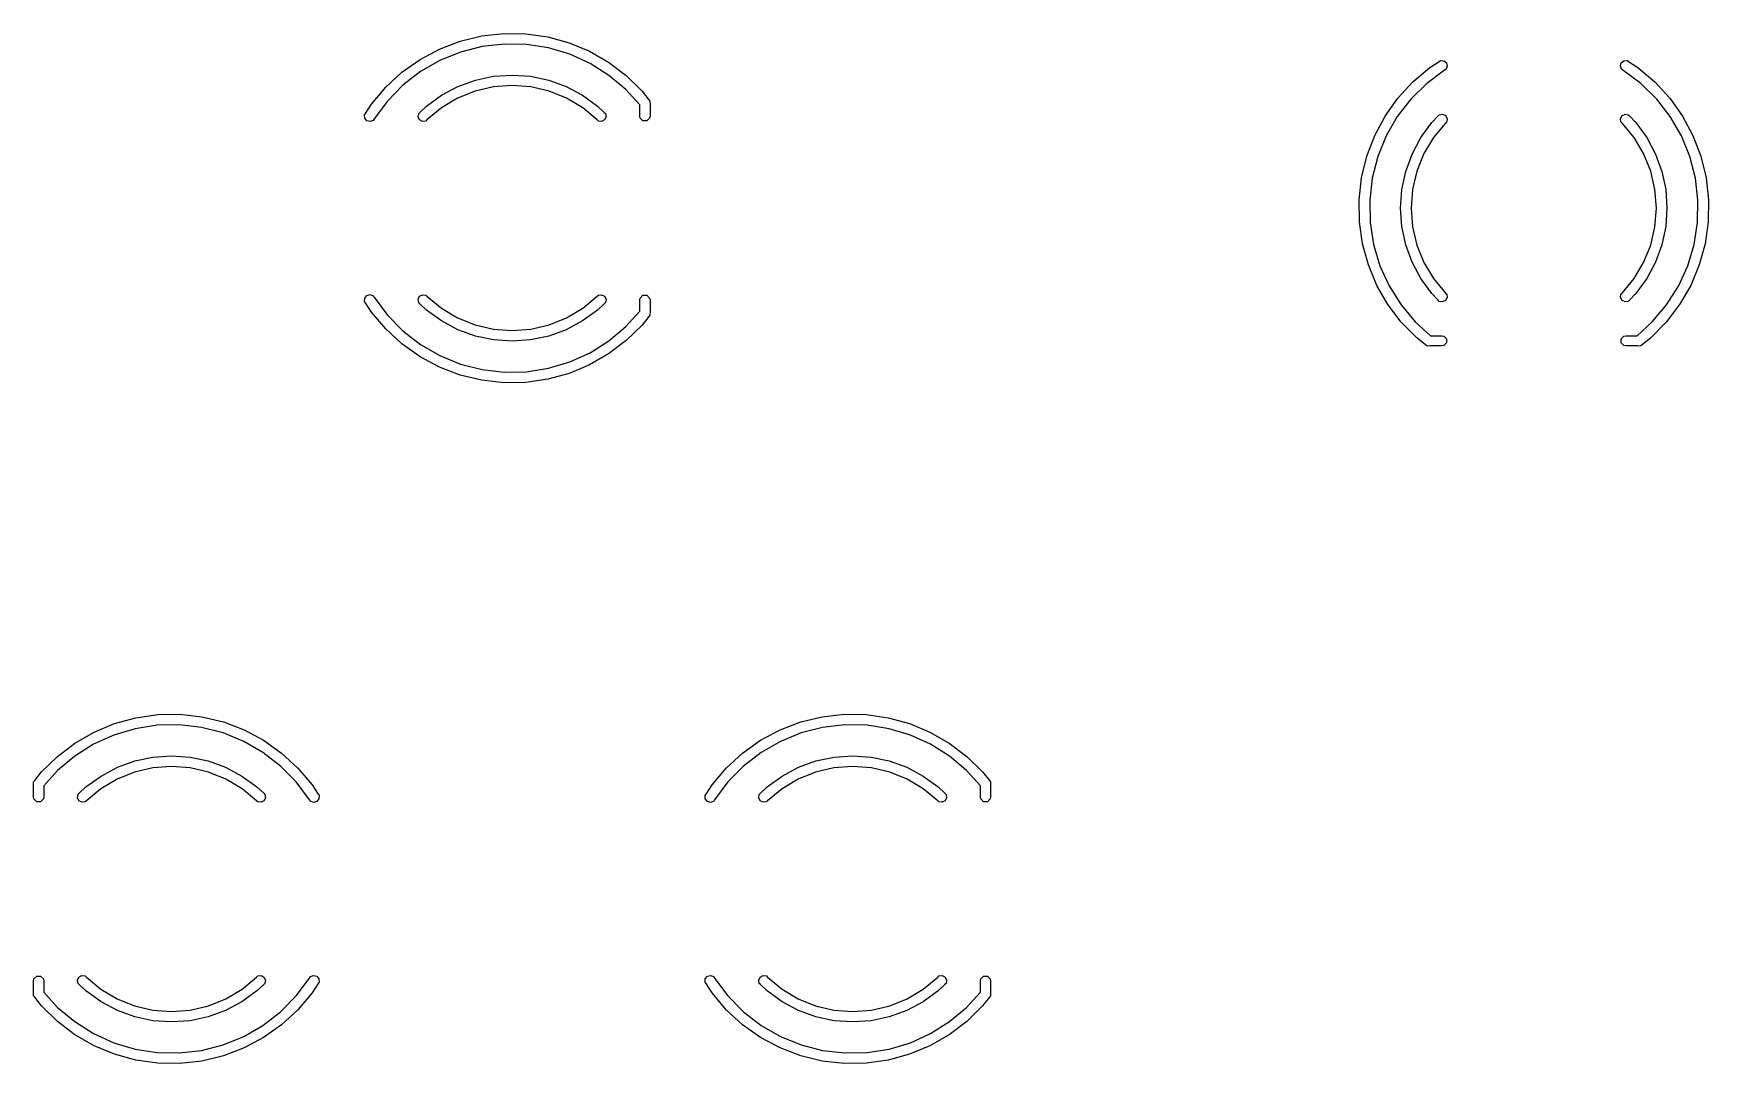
# Model space of a CAD drawing. Extents: x 49 to 204, y -101 to -39.
# Drawn here: x 145.38 to 165.05, y -51.05 to -38.95 of the extents above; entities that cross this region are included whole.
import ezdxf

# ---------------------------------------------------------------- set-up
doc = ezdxf.new("R2010")
doc.units = 0
doc.layers.add('BLACK', color=7, linetype='CONTINUOUS')

msp = doc.modelspace()

# ---------------------------------------------------------------- linework, layer by layer
at = {"layer": 'BLACK', "linetype": 'CONTINUOUS'}
for p, q in [((150.643119, -38.977262), (150.901255, -38.948397)), ((150.901255, -38.948397), (151.160969, -38.952339)), ((149.918943, -39.253517), (150.148005, -39.131052)), ((150.148005, -39.131052), (150.39069, -39.038474)), ((150.39069, -39.038474), (150.643119, -38.977262)), ((150.647507, -39.102537), (150.394266, -39.167593)), ((150.907218, -39.072306), (150.647507, -39.102537)), ((151.168632, -39.077456), (150.907218, -39.072306)), ((151.160969, -38.952339), (151.418109, -38.989025)), ((151.42695, -39.117891), (151.168632, -39.077456)), ((151.418109, -38.989025), (151.668564, -39.05787)), ((151.677434, -39.19287), (151.42695, -39.117891)), ((151.668564, -39.05787), (151.908328, -39.157771)), ((149.707167, -39.403911), (149.918943, -39.253517)), ((150.152141, -39.26628), (149.925577, -39.396788)), ((150.394266, -39.167593), (150.152141, -39.26628)), ((151.915484, -39.301016), (151.677434, -39.19287)), ((151.908328, -39.157771), (152.133568, -39.287132)), ((152.136733, -39.440345), (151.915484, -39.301016)), ((152.133568, -39.287132), (152.340682, -39.443884)), ((161.778404, -39.348809), (161.887454, -39.278279)), ((161.887427, -39.278238), (161.903802, -39.267657)), ((161.887454, -39.278279), (161.887427, -39.278238)), ((161.903802, -39.267657), (161.942734, -39.269787)), ((161.942734, -39.269787), (161.972979, -39.294395)), ((161.982984, -39.33208), (161.968927, -39.368448)), ((161.972979, -39.294395), (161.982984, -39.33208)), ((164.016996, -39.33208), (164.027001, -39.294395)), ((164.031053, -39.368449), (164.016996, -39.33208)), ((164.027001, -39.294395), (164.057245, -39.269788)), ((164.057245, -39.269788), (164.096178, -39.267657)), ((164.096178, -39.267657), (164.112552, -39.278238)), ((164.112552, -39.278238), (164.221606, -39.348769)), ((149.516064, -39.579828), (149.707167, -39.403911)), ((149.925577, -39.396788), (149.718731, -39.55672)), ((150.364673, -39.571131), (150.569466, -39.496692)), ((150.569466, -39.496692), (150.782618, -39.451443)), ((150.782618, -39.451443), (150.99999, -39.436262)), ((150.99999, -39.436262), (151.217362, -39.451443)), ((151.217362, -39.451443), (151.430514, -39.496692)), ((151.430514, -39.496692), (151.635307, -39.571131)), ((152.33712, -39.6083), (152.136733, -39.440345)), ((152.340682, -39.443884), (152.526357, -39.62552)), ((161.403859, -39.707276), (161.579776, -39.516178)), ((161.743089, -39.535516), (161.556667, -39.718842)), ((161.579776, -39.516178), (161.778404, -39.348809)), ((161.952579, -39.379069), (161.743089, -39.535516)), ((161.968927, -39.368448), (161.952553, -39.379028)), ((161.952553, -39.379028), (161.952579, -39.379069)), ((164.047428, -39.379028), (164.031053, -39.368449)), ((164.047428, -39.379029), (164.047428, -39.379028)), ((164.256925, -39.535478), (164.047428, -39.379029)), ((164.221606, -39.348769), (164.42024, -39.516141)), ((164.443353, -39.718808), (164.256925, -39.535478)), ((164.42024, -39.516141), (164.596163, -39.707243)), ((149.34869, -39.778456), (149.516064, -39.579828)), ((149.718731, -39.55672), (149.5354, -39.743142)), ((149.99583, -39.801255), (150.172215, -39.673313)), ((150.360452, -39.709881), (150.170823, -39.822751)), ((150.172215, -39.673313), (150.364673, -39.571131)), ((150.5651, -39.627311), (150.360452, -39.709881)), ((150.779961, -39.57698), (150.5651, -39.627311)), ((150.99999, -39.560071), (150.779961, -39.57698)), ((151.220019, -39.57698), (150.99999, -39.560071)), ((151.43488, -39.627311), (151.220019, -39.57698)), ((151.639528, -39.709881), (151.43488, -39.627311)), ((151.635307, -39.571131), (151.827765, -39.673313)), ((151.829157, -39.822751), (151.639528, -39.709881)), ((151.827765, -39.673313), (152.00415, -39.801255)), ((152.49999, -39.787518), (152.33712, -39.6083)), ((152.526357, -39.62552), (152.607036, -39.727293)), ((152.607036, -39.727293), (152.607025, -39.727302)), ((152.607025, -39.727302), (152.619129, -39.742584)), ((161.253465, -39.919047), (161.403859, -39.707276)), ((161.556667, -39.718842), (161.396735, -39.925684)), ((164.603292, -39.925654), (164.443353, -39.718808)), ((164.596163, -39.707243), (164.746562, -39.919019)), ((149.267578, -39.903881), (149.278158, -39.887507)), ((149.269707, -39.942813), (149.267578, -39.903881)), ((149.278158, -39.887507), (149.34869, -39.778456)), ((149.5354, -39.743142), (149.378948, -39.952633)), ((149.896547, -39.928791), (149.903354, -39.890399)), ((149.913606, -39.963851), (149.896547, -39.928791)), ((149.903354, -39.890399), (149.917391, -39.87687)), ((149.917391, -39.876871), (149.99583, -39.801255)), ((149.917391, -39.87687), (149.917391, -39.876871)), ((150.170823, -39.822751), (150.000668, -39.963271)), ((151.999312, -39.963271), (151.829157, -39.822751)), ((152.00415, -39.801255), (152.082589, -39.876871)), ((152.082589, -39.876871), (152.082589, -39.87687)), ((152.082589, -39.87687), (152.096626, -39.890399)), ((152.103433, -39.928791), (152.086374, -39.963851)), ((152.096626, -39.890399), (152.103433, -39.928791)), ((152.49999, -39.92007), (152.49999, -39.787518)), ((152.504557, -39.943031), (152.49999, -39.92007)), ((152.61999, -39.92007), (152.615423, -39.943031)), ((152.619129, -39.742584), (152.620748, -39.781541)), ((152.620748, -39.781541), (152.61999, -39.782681)), ((152.61999, -39.782681), (152.61999, -39.92007)), ((161.130999, -40.148105), (161.253465, -39.919047)), ((161.396735, -39.925684), (161.266227, -40.152243)), ((161.801205, -39.995936), (161.876821, -39.917499)), ((161.87679, -39.91747), (161.89032, -39.903434)), ((161.876821, -39.917499), (161.87679, -39.91747)), ((161.89032, -39.903434), (161.928711, -39.896627)), ((161.928711, -39.896627), (161.963772, -39.913686)), ((161.963772, -39.913686), (161.982109, -39.948095)), ((164.017871, -39.948096), (164.036208, -39.913686)), ((164.036208, -39.913686), (164.071268, -39.896627)), ((164.071268, -39.896627), (164.10966, -39.903433)), ((164.10966, -39.903433), (164.123189, -39.91747)), ((164.123189, -39.91747), (164.198807, -39.995908)), ((164.733804, -40.15222), (164.603292, -39.925654)), ((164.746562, -39.919019), (164.869032, -40.148083)), ((149.294314, -39.973058), (149.269707, -39.942813)), ((149.331999, -39.983064), (149.294314, -39.973058)), ((149.368367, -39.969008), (149.331999, -39.983064)), ((149.378948, -39.952633), (149.368367, -39.969008)), ((149.948015, -39.982189), (149.913606, -39.963851)), ((149.986631, -39.976799), (149.948015, -39.982189)), ((150.000667, -39.96327), (149.986631, -39.976799)), ((150.000668, -39.963271), (150.000667, -39.96327)), ((151.999313, -39.96327), (151.999312, -39.963271)), ((152.013349, -39.976799), (151.999313, -39.96327)), ((152.051965, -39.982189), (152.013349, -39.976799)), ((152.086374, -39.963851), (152.051965, -39.982189)), ((152.537029, -39.975503), (152.504557, -39.943031)), ((152.582951, -39.975503), (152.537029, -39.975503)), ((152.615423, -39.943031), (152.582951, -39.975503)), ((161.673263, -40.172318), (161.801205, -39.995936)), ((161.96322, -40.000777), (161.822701, -40.170928)), ((161.976719, -39.986712), (161.96319, -40.000748)), ((161.96319, -40.000748), (161.96322, -40.000777)), ((161.982109, -39.948095), (161.976719, -39.986712)), ((164.023261, -39.986712), (164.017871, -39.948096)), ((164.036791, -40.000748), (164.023261, -39.986712)), ((164.03679, -40.000749), (164.036791, -40.000748)), ((164.177315, -40.170904), (164.03679, -40.000749)), ((164.198807, -39.995908), (164.326754, -40.172294)), ((161.03842, -40.390787), (161.130999, -40.148105)), ((161.266227, -40.152243), (161.167539, -40.394364)), ((161.57108, -40.364771), (161.673263, -40.172318)), ((161.822701, -40.170928), (161.70983, -40.360553)), ((164.290191, -40.360533), (164.177315, -40.170904)), ((164.326754, -40.172294), (164.428941, -40.364753)), ((164.832496, -40.394347), (164.733804, -40.15222)), ((164.869032, -40.148083), (164.961615, -40.390771)), ((160.977207, -40.643212), (161.03842, -40.390787)), ((161.167539, -40.394364), (161.102482, -40.647601)), ((161.49664, -40.56956), (161.57108, -40.364771)), ((161.70983, -40.360553), (161.627259, -40.565196)), ((164.372765, -40.565183), (164.290191, -40.360533)), ((164.428941, -40.364753), (164.503384, -40.569548)), ((164.897555, -40.647592), (164.832496, -40.394347)), ((164.961615, -40.390771), (165.02283, -40.643203)), ((160.94834, -40.901344), (160.977207, -40.643212)), ((161.102482, -40.647601), (161.07225, -40.907308)), ((161.451389, -40.782709), (161.49664, -40.56956)), ((161.627259, -40.565196), (161.576926, -40.780054)), ((164.4231, -40.780047), (164.372765, -40.565183)), ((164.503384, -40.569548), (164.548637, -40.782702)), ((164.927788, -40.907306), (164.897555, -40.647592)), ((165.02283, -40.643203), (165.051698, -40.901342)), ((160.952281, -41.161055), (160.94834, -40.901344)), ((161.07225, -40.907308), (161.077398, -41.168718)), ((161.436205, -41.000077), (161.451389, -40.782709)), ((161.576926, -40.780054), (161.560014, -41.000079)), ((164.440013, -41.000079), (164.4231, -40.780047)), ((164.548637, -40.782702), (164.563822, -41.000077)), ((164.92264, -41.168723), (164.927788, -40.907306)), ((165.051698, -40.901342), (165.047757, -41.16106)), ((161.451383, -41.217447), (161.436205, -41.000077)), ((161.560014, -41.000079), (161.57692, -41.220105)), ((164.423107, -41.220112), (164.440013, -41.000079)), ((164.563822, -41.000077), (164.548644, -41.217453)), ((160.988966, -41.418192), (160.952281, -41.161055)), ((161.077398, -41.168718), (161.117832, -41.427034)), ((161.496628, -41.430596), (161.451383, -41.217447)), ((161.57692, -41.220105), (161.627246, -41.434964)), ((164.372778, -41.434977), (164.423107, -41.220112)), ((164.548644, -41.217453), (164.503397, -41.430609)), ((164.882205, -41.427046), (164.92264, -41.168723)), ((165.047757, -41.16106), (165.011071, -41.418204)), ((161.057808, -41.668644), (160.988966, -41.418192)), ((161.117832, -41.427034), (161.192808, -41.677513)), ((161.571062, -41.635387), (161.496628, -41.430596)), ((161.627246, -41.434964), (161.709812, -41.63961)), ((164.290209, -41.639629), (164.372778, -41.434977)), ((164.503397, -41.430609), (164.42896, -41.635406)), ((164.807225, -41.677533), (164.882205, -41.427046)), ((165.011071, -41.418204), (164.942226, -41.668662)), ((161.157708, -41.908406), (161.057808, -41.668644)), ((161.192808, -41.677513), (161.300953, -41.915561)), ((161.673239, -41.827844), (161.571062, -41.635387)), ((161.709812, -41.63961), (161.822677, -41.829238)), ((164.177339, -41.829262), (164.290209, -41.639629)), ((164.42896, -41.635406), (164.326778, -41.827867)), ((164.699077, -41.915586), (164.807225, -41.677533)), ((164.942226, -41.668662), (164.842323, -41.90843)), ((161.801176, -42.00423), (161.673239, -41.827844)), ((161.822677, -41.829238), (161.963191, -41.999393)), ((164.036819, -41.999421), (164.177339, -41.829262)), ((164.326778, -41.827867), (164.198836, -42.004257)), ((149.267577, -42.096258), (149.269708, -42.057325)), ((149.278157, -42.112632), (149.267577, -42.096258)), ((149.269708, -42.057325), (149.294315, -42.027081)), ((149.294315, -42.027081), (149.332, -42.017076)), ((149.332, -42.017076), (149.368369, -42.031133)), ((149.368369, -42.031133), (149.378949, -42.047508)), ((149.378949, -42.047508), (149.378965, -42.047497)), ((149.378965, -42.047497), (149.535412, -42.256992)), ((149.896547, -42.071349), (149.913606, -42.036289)), ((149.903354, -42.109741), (149.896547, -42.071349)), ((149.913606, -42.036289), (149.948015, -42.017951)), ((149.948015, -42.017951), (149.986631, -42.023341)), ((149.986631, -42.023341), (150.000667, -42.03687)), ((150.000667, -42.03687), (150.000668, -42.036869)), ((150.000668, -42.036869), (150.170823, -42.177389)), ((151.829157, -42.177389), (151.999312, -42.036869)), ((151.999312, -42.036869), (151.999313, -42.03687)), ((151.999313, -42.03687), (152.013349, -42.023341)), ((152.013349, -42.023341), (152.051965, -42.017951)), ((152.051965, -42.017951), (152.086374, -42.036289)), ((152.086374, -42.036289), (152.103433, -42.071349)), ((152.103433, -42.071349), (152.096626, -42.109741)), ((152.49999, -42.08007), (152.504557, -42.057109)), ((152.49999, -42.212599), (152.49999, -42.08007)), ((152.504557, -42.057109), (152.537029, -42.024637)), ((152.537029, -42.024637), (152.582951, -42.024637)), ((152.582951, -42.024637), (152.615423, -42.057109)), ((152.615423, -42.057109), (152.61999, -42.08007)), ((152.61999, -42.08007), (152.61999, -42.217458)), ((161.287067, -42.133643), (161.157708, -41.908406)), ((161.300953, -41.915561), (161.440279, -42.136807)), ((161.876789, -42.082668), (161.801176, -42.00423)), ((161.876789, -42.082669), (161.876789, -42.082668)), ((161.890318, -42.096706), (161.876789, -42.082669)), ((161.92871, -42.103514), (161.890318, -42.096706)), ((161.963771, -42.086455), (161.92871, -42.103514)), ((161.963191, -41.999393), (161.97672, -42.01343)), ((161.982109, -42.052046), (161.963771, -42.086455)), ((161.97672, -42.01343), (161.982109, -42.052046)), ((164.017871, -42.052046), (164.02326, -42.01343)), ((164.036209, -42.086455), (164.017871, -42.052046)), ((164.02326, -42.01343), (164.03679, -41.999393)), ((164.07127, -42.103513), (164.036209, -42.086455)), ((164.03679, -41.999393), (164.036819, -41.999421)), ((164.109662, -42.096706), (164.07127, -42.103513)), ((164.12319, -42.082669), (164.109662, -42.096706)), ((164.12322, -42.082698), (164.12319, -42.082669)), ((164.198836, -42.004257), (164.12322, -42.082698)), ((164.559745, -42.136838), (164.699077, -41.915586)), ((164.842323, -41.90843), (164.712959, -42.133672)), ((149.278174, -42.112621), (149.278157, -42.112632)), ((149.348703, -42.221674), (149.278174, -42.112621)), ((149.516073, -42.420305), (149.348703, -42.221674)), ((149.535412, -42.256992), (149.718739, -42.443418)), ((149.917391, -42.12327), (149.903354, -42.109741)), ((149.99583, -42.198885), (149.917391, -42.123269)), ((149.917391, -42.123269), (149.917391, -42.12327)), ((150.172215, -42.326827), (149.99583, -42.198885)), ((150.170823, -42.177389), (150.360452, -42.290259)), ((150.360452, -42.290259), (150.5651, -42.372829)), ((151.43488, -42.372829), (151.639528, -42.290259)), ((151.639528, -42.290259), (151.829157, -42.177389)), ((152.00415, -42.198885), (151.827765, -42.326827)), ((152.082589, -42.123269), (152.00415, -42.198885)), ((152.096626, -42.109741), (152.082589, -42.12327)), ((152.082589, -42.12327), (152.082589, -42.123269)), ((152.337112, -42.391836), (152.49999, -42.212599)), ((152.607025, -42.272837), (152.526349, -42.374612)), ((152.607026, -42.272837), (152.607025, -42.272837)), ((152.619129, -42.257555), (152.607026, -42.272837)), ((152.620748, -42.218598), (152.619129, -42.257555)), ((152.61999, -42.217458), (152.620748, -42.218598)), ((161.443816, -42.340754), (161.287067, -42.133643)), ((161.440279, -42.136807), (161.608231, -42.33719)), ((164.391787, -42.337226), (164.559745, -42.136838)), ((164.712959, -42.133672), (164.556204, -42.340788)), ((149.707172, -42.596226), (149.516073, -42.420305)), ((149.718739, -42.443418), (149.925582, -42.603353)), ((150.364673, -42.429009), (150.172215, -42.326827)), ((150.569466, -42.503448), (150.364673, -42.429009)), ((150.5651, -42.372829), (150.779961, -42.42316)), ((150.779961, -42.42316), (150.99999, -42.440069)), ((150.99999, -42.440069), (151.220019, -42.42316)), ((151.220019, -42.42316), (151.43488, -42.372829)), ((151.635307, -42.429009), (151.430514, -42.503448)), ((151.827765, -42.326827), (151.635307, -42.429009)), ((152.136728, -42.559794), (152.337112, -42.391836)), ((152.526349, -42.374612), (152.340677, -42.556252)), ((161.62545, -42.526427), (161.443816, -42.340754)), ((161.608231, -42.33719), (161.787461, -42.50007)), ((164.212595, -42.50007), (164.391787, -42.337226)), ((164.556204, -42.340788), (164.374564, -42.526465)), ((149.918946, -42.746623), (149.707172, -42.596226)), ((149.925582, -42.603353), (150.152144, -42.733864)), ((150.782618, -42.548697), (150.569466, -42.503448)), ((150.99999, -42.563878), (150.782618, -42.548697)), ((151.217362, -42.548697), (150.99999, -42.563878)), ((151.430514, -42.503448), (151.217362, -42.548697)), ((151.915482, -42.699126), (152.136728, -42.559794)), ((152.340677, -42.556252), (152.133566, -42.713007)), ((161.727222, -42.607104), (161.62545, -42.526427)), ((161.727222, -42.607105), (161.727222, -42.607104)), ((161.742504, -42.619209), (161.727222, -42.607105)), ((161.781461, -42.620828), (161.742504, -42.619209)), ((161.782601, -42.62007), (161.781461, -42.620828)), ((161.91999, -42.62007), (161.782601, -42.62007)), ((161.787461, -42.50007), (161.91999, -42.50007)), ((161.91999, -42.50007), (161.942951, -42.504637)), ((161.942951, -42.615503), (161.91999, -42.62007)), ((161.942951, -42.504637), (161.975423, -42.537109)), ((161.975423, -42.583031), (161.942951, -42.615503)), ((161.975423, -42.537109), (161.975423, -42.583031)), ((164.024557, -42.537109), (164.057029, -42.504637)), ((164.024557, -42.583031), (164.024557, -42.537109)), ((164.057029, -42.615503), (164.024557, -42.583031)), ((164.057029, -42.504637), (164.07999, -42.50007)), ((164.07999, -42.62007), (164.057029, -42.615503)), ((164.07999, -42.50007), (164.212595, -42.50007)), ((164.217379, -42.62007), (164.07999, -42.62007)), ((164.218519, -42.620828), (164.217379, -42.62007)), ((164.257475, -42.619209), (164.218519, -42.620828)), ((164.272758, -42.607105), (164.257475, -42.619209)), ((164.272789, -42.607144), (164.272758, -42.607105)), ((164.374564, -42.526465), (164.272789, -42.607144)), ((150.148006, -42.869092), (149.918946, -42.746623)), ((150.390691, -42.961672), (150.148006, -42.869092)), ((150.152144, -42.733864), (150.394268, -42.832553)), ((150.394268, -42.832553), (150.647509, -42.89761)), ((151.168632, -42.922692), (151.426951, -42.882255)), ((151.426951, -42.882255), (151.677433, -42.807275)), ((151.908328, -42.842371), (151.668565, -42.942275)), ((151.677433, -42.807275), (151.915482, -42.699126)), ((152.133566, -42.713007), (151.908328, -42.842371)), ((150.64312, -43.022885), (150.390691, -42.961672)), ((150.901255, -43.051751), (150.64312, -43.022885)), ((150.647509, -42.89761), (150.907219, -42.927842)), ((151.16097, -43.047809), (150.901255, -43.051751)), ((150.907219, -42.927842), (151.168632, -42.922692)), ((151.41811, -43.011121), (151.16097, -43.047809)), ((151.668565, -42.942275), (151.41811, -43.011121)), ((146.331424, -47.057873), (146.581878, -46.989027)), ((146.581878, -46.989027), (146.839019, -46.952339)), ((146.839019, -46.952339), (147.098734, -46.948395)), ((147.098734, -46.948395), (147.356869, -46.977259)), ((147.356869, -46.977259), (147.609299, -47.038469)), ((154.39069, -47.038474), (154.643119, -46.977262)), ((154.643119, -46.977262), (154.901255, -46.948397)), ((154.901255, -46.948397), (155.160969, -46.952339)), ((155.160969, -46.952339), (155.418109, -46.989025)), ((155.418109, -46.989025), (155.668564, -47.05787)), ((145.866421, -47.287138), (146.09166, -47.157776)), ((146.322555, -47.192873), (146.084505, -47.301021)), ((146.09166, -47.157776), (146.331424, -47.057873)), ((146.573038, -47.117893), (146.322555, -47.192873)), ((146.831357, -47.077456), (146.573038, -47.117893)), ((147.092771, -47.072305), (146.831357, -47.077456)), ((147.352482, -47.102534), (147.092771, -47.072305)), ((147.605724, -47.167588), (147.352482, -47.102534)), ((147.84785, -47.266274), (147.605724, -47.167588)), ((147.609299, -47.038469), (147.851985, -47.131046)), ((147.851985, -47.131046), (148.081048, -47.25351)), ((153.918943, -47.253517), (154.148005, -47.131052)), ((154.148005, -47.131052), (154.39069, -47.038474)), ((154.394266, -47.167593), (154.152141, -47.26628)), ((154.647507, -47.102537), (154.394266, -47.167593)), ((154.907218, -47.072306), (154.647507, -47.102537)), ((155.168632, -47.077456), (154.907218, -47.072306)), ((155.42695, -47.117891), (155.168632, -47.077456)), ((155.677434, -47.19287), (155.42695, -47.117891)), ((155.668564, -47.05787), (155.908328, -47.157771)), ((155.915484, -47.301016), (155.677434, -47.19287)), ((155.908328, -47.157771), (156.133568, -47.287132)), ((145.659308, -47.443891), (145.866421, -47.287138)), ((146.084505, -47.301021), (145.863257, -47.440351)), ((148.074415, -47.396781), (147.84785, -47.266274)), ((148.281262, -47.556712), (148.074415, -47.396781)), ((148.081048, -47.25351), (148.292825, -47.403903)), ((148.292825, -47.403903), (148.483928, -47.579819)), ((153.516064, -47.579828), (153.707167, -47.403911)), ((153.707167, -47.403911), (153.918943, -47.253517)), ((153.925577, -47.396788), (153.718731, -47.55672)), ((154.152141, -47.26628), (153.925577, -47.396788)), ((156.136733, -47.440345), (155.915484, -47.301016)), ((156.133568, -47.287132), (156.340682, -47.443884)), ((145.473634, -47.625529), (145.659308, -47.443891)), ((145.863257, -47.440351), (145.662871, -47.608307)), ((146.172215, -47.673313), (146.364673, -47.571131)), ((146.364673, -47.571131), (146.569466, -47.496692)), ((146.779961, -47.57698), (146.5651, -47.627311)), ((146.569466, -47.496692), (146.782618, -47.451443)), ((146.99999, -47.560071), (146.779961, -47.57698)), ((146.782618, -47.451443), (146.99999, -47.436262)), ((146.99999, -47.436262), (147.217362, -47.451443)), ((147.220019, -47.57698), (146.99999, -47.560071)), ((147.217362, -47.451443), (147.430514, -47.496692)), ((147.43488, -47.627311), (147.220019, -47.57698)), ((147.430514, -47.496692), (147.635307, -47.571131)), ((147.635307, -47.571131), (147.827765, -47.673313)), ((148.464594, -47.743134), (148.281262, -47.556712)), ((148.483928, -47.579819), (148.651304, -47.778447)), ((153.34869, -47.778456), (153.516064, -47.579828)), ((153.718731, -47.55672), (153.5354, -47.743142)), ((154.172215, -47.673313), (154.364673, -47.571131)), ((154.364673, -47.571131), (154.569466, -47.496692)), ((154.779961, -47.57698), (154.5651, -47.627311)), ((154.569466, -47.496692), (154.782618, -47.451443)), ((154.99999, -47.560071), (154.779961, -47.57698)), ((154.782618, -47.451443), (154.99999, -47.436262)), ((154.99999, -47.436262), (155.217362, -47.451443)), ((155.220019, -47.57698), (154.99999, -47.560071)), ((155.217362, -47.451443), (155.430514, -47.496692)), ((155.43488, -47.627311), (155.220019, -47.57698)), ((155.430514, -47.496692), (155.635307, -47.571131)), ((155.635307, -47.571131), (155.827765, -47.673313)), ((156.33712, -47.6083), (156.136733, -47.440345)), ((156.340682, -47.443884), (156.526357, -47.62552)), ((145.379232, -47.781541), (145.380851, -47.742584)), ((145.37999, -47.782681), (145.379232, -47.781541)), ((145.37999, -47.92007), (145.37999, -47.782681)), ((145.380851, -47.742584), (145.392955, -47.727302)), ((145.392955, -47.727302), (145.473634, -47.625529)), ((145.662871, -47.608307), (145.49999, -47.787539)), ((145.49999, -47.787539), (145.49999, -47.92007)), ((145.917391, -47.876871), (145.99583, -47.801255)), ((145.99583, -47.801255), (146.172215, -47.673313)), ((146.360452, -47.709881), (146.170823, -47.822751)), ((146.5651, -47.627311), (146.360452, -47.709881)), ((147.639528, -47.709881), (147.43488, -47.627311)), ((147.829157, -47.822751), (147.639528, -47.709881)), ((147.827765, -47.673313), (148.00415, -47.801255)), ((148.00415, -47.801255), (148.082589, -47.876871)), ((148.621047, -47.952624), (148.464594, -47.743134)), ((148.651304, -47.778447), (148.721836, -47.887497)), ((153.278158, -47.887507), (153.34869, -47.778456)), ((153.5354, -47.743142), (153.378948, -47.952633)), ((153.917391, -47.876871), (153.99583, -47.801255)), ((153.99583, -47.801255), (154.172215, -47.673313)), ((154.360452, -47.709881), (154.170823, -47.822751)), ((154.5651, -47.627311), (154.360452, -47.709881)), ((155.639528, -47.709881), (155.43488, -47.627311)), ((155.829157, -47.822751), (155.639528, -47.709881)), ((155.827765, -47.673313), (156.00415, -47.801255)), ((156.00415, -47.801255), (156.082589, -47.876871)), ((156.49999, -47.787518), (156.33712, -47.6083)), ((156.49999, -47.92007), (156.49999, -47.787518)), ((156.526357, -47.62552), (156.607036, -47.727293)), ((156.607036, -47.727293), (156.607025, -47.727302)), ((156.607025, -47.727302), (156.619129, -47.742584)), ((156.619129, -47.742584), (156.620748, -47.781541)), ((156.620748, -47.781541), (156.61999, -47.782681)), ((156.61999, -47.782681), (156.61999, -47.92007)), ((145.384557, -47.943031), (145.37999, -47.92007)), ((145.417029, -47.975503), (145.384557, -47.943031)), ((145.462951, -47.975503), (145.417029, -47.975503)), ((145.495423, -47.943031), (145.462951, -47.975503)), ((145.49999, -47.92007), (145.495423, -47.943031)), ((145.896547, -47.928791), (145.903354, -47.890399)), ((145.913606, -47.963851), (145.896547, -47.928791)), ((145.903354, -47.890399), (145.917391, -47.87687)), ((145.948015, -47.982189), (145.913606, -47.963851)), ((145.917391, -47.87687), (145.917391, -47.876871)), ((145.986631, -47.976799), (145.948015, -47.982189)), ((146.000667, -47.96327), (145.986631, -47.976799)), ((146.000668, -47.963271), (146.000667, -47.96327)), ((146.170823, -47.822751), (146.000668, -47.963271)), ((147.999312, -47.963271), (147.829157, -47.822751)), ((147.999313, -47.96327), (147.999312, -47.963271)), ((148.013349, -47.976799), (147.999313, -47.96327)), ((148.051965, -47.982189), (148.013349, -47.976799)), ((148.086374, -47.963851), (148.051965, -47.982189)), ((148.082589, -47.876871), (148.082589, -47.87687)), ((148.082589, -47.87687), (148.096626, -47.890399)), ((148.103433, -47.928791), (148.086374, -47.963851)), ((148.096626, -47.890399), (148.103433, -47.928791)), ((148.621032, -47.952634), (148.621047, -47.952624)), ((148.631613, -47.969008), (148.621032, -47.952634)), ((148.667982, -47.983064), (148.631613, -47.969008)), ((148.705667, -47.973058), (148.667982, -47.983064)), ((148.730273, -47.942813), (148.705667, -47.973058)), ((148.721836, -47.887497), (148.721822, -47.887506)), ((148.721822, -47.887506), (148.732402, -47.903881)), ((148.732402, -47.903881), (148.730273, -47.942813)), ((153.267578, -47.903881), (153.278158, -47.887507)), ((153.269707, -47.942813), (153.267578, -47.903881)), ((153.294314, -47.973058), (153.269707, -47.942813)), ((153.331999, -47.983064), (153.294314, -47.973058)), ((153.368367, -47.969008), (153.331999, -47.983064)), ((153.378948, -47.952633), (153.368367, -47.969008)), ((153.896547, -47.928791), (153.903354, -47.890399)), ((153.913606, -47.963851), (153.896547, -47.928791)), ((153.903354, -47.890399), (153.917391, -47.87687)), ((153.948015, -47.982189), (153.913606, -47.963851)), ((153.917391, -47.87687), (153.917391, -47.876871)), ((153.986631, -47.976799), (153.948015, -47.982189)), ((154.000667, -47.96327), (153.986631, -47.976799)), ((154.000668, -47.963271), (154.000667, -47.96327)), ((154.170823, -47.822751), (154.000668, -47.963271)), ((155.999312, -47.963271), (155.829157, -47.822751)), ((155.999313, -47.96327), (155.999312, -47.963271)), ((156.013349, -47.976799), (155.999313, -47.96327)), ((156.051965, -47.982189), (156.013349, -47.976799)), ((156.086374, -47.963851), (156.051965, -47.982189)), ((156.082589, -47.876871), (156.082589, -47.87687)), ((156.082589, -47.87687), (156.096626, -47.890399)), ((156.103433, -47.928791), (156.086374, -47.963851)), ((156.096626, -47.890399), (156.103433, -47.928791)), ((156.504557, -47.943031), (156.49999, -47.92007)), ((156.537029, -47.975503), (156.504557, -47.943031)), ((156.582951, -47.975503), (156.537029, -47.975503)), ((156.615423, -47.943031), (156.582951, -47.975503)), ((156.61999, -47.92007), (156.615423, -47.943031)), ((145.37999, -50.08007), (145.384557, -50.057109)), ((145.37999, -50.217457), (145.37999, -50.08007)), ((145.384557, -50.057109), (145.417029, -50.024637)), ((145.417029, -50.024637), (145.462951, -50.024637)), ((145.462951, -50.024637), (145.495423, -50.057109)), ((145.495423, -50.057109), (145.49999, -50.08007)), ((145.49999, -50.08007), (145.49999, -50.21258)), ((145.896547, -50.071349), (145.913606, -50.036289)), ((145.903354, -50.109741), (145.896547, -50.071349)), ((145.917391, -50.12327), (145.903354, -50.109741)), ((145.913606, -50.036289), (145.948015, -50.017951)), ((145.99583, -50.198885), (145.917391, -50.123269)), ((145.917391, -50.123269), (145.917391, -50.12327)), ((145.948015, -50.017951), (145.986631, -50.023341)), ((145.986631, -50.023341), (146.000667, -50.03687)), ((146.000667, -50.03687), (146.000668, -50.036869)), ((146.000668, -50.036869), (146.170823, -50.177389)), ((147.829157, -50.177389), (147.999312, -50.036869)), ((147.999312, -50.036869), (147.999313, -50.03687)), ((147.999313, -50.03687), (148.013349, -50.023341)), ((148.082589, -50.123269), (148.00415, -50.198885)), ((148.013349, -50.023341), (148.051965, -50.017951)), ((148.051965, -50.017951), (148.086374, -50.036289)), ((148.096626, -50.109741), (148.082589, -50.12327)), ((148.082589, -50.12327), (148.082589, -50.123269)), ((148.086374, -50.036289), (148.103433, -50.071349)), ((148.103433, -50.071349), (148.096626, -50.109741)), ((148.464583, -50.257001), (148.621031, -50.047507)), ((148.621031, -50.047507), (148.621032, -50.047508)), ((148.621032, -50.047508), (148.631612, -50.031133)), ((148.631612, -50.031133), (148.66798, -50.017076)), ((148.721822, -50.112632), (148.651292, -50.221684)), ((148.66798, -50.017076), (148.705665, -50.027081)), ((148.705665, -50.027081), (148.730272, -50.057326)), ((148.732403, -50.096258), (148.721822, -50.112632)), ((148.730272, -50.057326), (148.732403, -50.096258)), ((153.267577, -50.096258), (153.269708, -50.057325)), ((153.278157, -50.112632), (153.267577, -50.096258)), ((153.269708, -50.057325), (153.294315, -50.027081)), ((153.278174, -50.112621), (153.278157, -50.112632)), ((153.348703, -50.221674), (153.278174, -50.112621)), ((153.294315, -50.027081), (153.332, -50.017076)), ((153.332, -50.017076), (153.368369, -50.031133)), ((153.368369, -50.031133), (153.378949, -50.047508)), ((153.378949, -50.047508), (153.378965, -50.047497)), ((153.378965, -50.047497), (153.535412, -50.256992)), ((153.896547, -50.071349), (153.913606, -50.036289)), ((153.903354, -50.109741), (153.896547, -50.071349)), ((153.917391, -50.12327), (153.903354, -50.109741)), ((153.913606, -50.036289), (153.948015, -50.017951)), ((153.99583, -50.198885), (153.917391, -50.123269)), ((153.917391, -50.123269), (153.917391, -50.12327)), ((153.948015, -50.017951), (153.986631, -50.023341)), ((153.986631, -50.023341), (154.000667, -50.03687)), ((154.000667, -50.03687), (154.000668, -50.036869)), ((154.000668, -50.036869), (154.170823, -50.177389)), ((155.829157, -50.177389), (155.999312, -50.036869)), ((155.999312, -50.036869), (155.999313, -50.03687)), ((155.999313, -50.03687), (156.013349, -50.023341)), ((156.082589, -50.123269), (156.00415, -50.198885)), ((156.013349, -50.023341), (156.051965, -50.017951)), ((156.051965, -50.017951), (156.086374, -50.036289)), ((156.096626, -50.109741), (156.082589, -50.12327)), ((156.082589, -50.12327), (156.082589, -50.123269)), ((156.086374, -50.036289), (156.103433, -50.071349)), ((156.103433, -50.071349), (156.096626, -50.109741)), ((156.49999, -50.08007), (156.504557, -50.057109)), ((156.49999, -50.212599), (156.49999, -50.08007)), ((156.504557, -50.057109), (156.537029, -50.024637)), ((156.537029, -50.024637), (156.582951, -50.024637)), ((156.582951, -50.024637), (156.615423, -50.057109)), ((156.615423, -50.057109), (156.61999, -50.08007)), ((156.61999, -50.08007), (156.61999, -50.217458)), ((145.379232, -50.218597), (145.37999, -50.217457)), ((145.38085, -50.257554), (145.379232, -50.218597)), ((145.392954, -50.272837), (145.38085, -50.257554)), ((145.392965, -50.272828), (145.392954, -50.272837)), ((145.473641, -50.374604), (145.392965, -50.272828)), ((145.49999, -50.21258), (145.662878, -50.391829)), ((146.172215, -50.326827), (145.99583, -50.198885)), ((146.170823, -50.177389), (146.360452, -50.290259)), ((146.364673, -50.429009), (146.172215, -50.326827)), ((146.360452, -50.290259), (146.5651, -50.372829)), ((147.43488, -50.372829), (147.639528, -50.290259)), ((147.827765, -50.326827), (147.635307, -50.429009)), ((147.639528, -50.290259), (147.829157, -50.177389)), ((148.00415, -50.198885), (147.827765, -50.326827)), ((148.281255, -50.443426), (148.464583, -50.257001)), ((148.651292, -50.221684), (148.483921, -50.420315)), ((153.516073, -50.420305), (153.348703, -50.221674)), ((153.535412, -50.256992), (153.718739, -50.443418)), ((154.172215, -50.326827), (153.99583, -50.198885)), ((154.170823, -50.177389), (154.360452, -50.290259)), ((154.364673, -50.429009), (154.172215, -50.326827)), ((154.360452, -50.290259), (154.5651, -50.372829)), ((155.43488, -50.372829), (155.639528, -50.290259)), ((155.827765, -50.326827), (155.635307, -50.429009)), ((155.639528, -50.290259), (155.829157, -50.177389)), ((156.00415, -50.198885), (155.827765, -50.326827)), ((156.337112, -50.391836), (156.49999, -50.212599)), ((156.607025, -50.272837), (156.526349, -50.374612)), ((156.607026, -50.272837), (156.607025, -50.272837)), ((156.619129, -50.257555), (156.607026, -50.272837)), ((156.620748, -50.218598), (156.619129, -50.257555)), ((156.61999, -50.217458), (156.620748, -50.218598)), ((145.659312, -50.556245), (145.473641, -50.374604)), ((145.866423, -50.713002), (145.659312, -50.556245)), ((145.662878, -50.391829), (145.863261, -50.559789)), ((146.569466, -50.503448), (146.364673, -50.429009)), ((146.5651, -50.372829), (146.779961, -50.42316)), ((146.782618, -50.548697), (146.569466, -50.503448)), ((146.779961, -50.42316), (146.99999, -50.440069)), ((146.99999, -50.563878), (146.782618, -50.548697)), ((146.99999, -50.440069), (147.220019, -50.42316)), ((147.217362, -50.548697), (146.99999, -50.563878)), ((147.430514, -50.503448), (147.217362, -50.548697)), ((147.220019, -50.42316), (147.43488, -50.372829)), ((147.635307, -50.429009), (147.430514, -50.503448)), ((148.07441, -50.603361), (148.281255, -50.443426)), ((148.483921, -50.420315), (148.29282, -50.596235)), ((153.707172, -50.596226), (153.516073, -50.420305)), ((153.718739, -50.443418), (153.925582, -50.603353)), ((154.569466, -50.503448), (154.364673, -50.429009)), ((154.5651, -50.372829), (154.779961, -50.42316)), ((154.782618, -50.548697), (154.569466, -50.503448)), ((154.779961, -50.42316), (154.99999, -50.440069)), ((154.99999, -50.563878), (154.782618, -50.548697)), ((154.99999, -50.440069), (155.220019, -50.42316)), ((155.217362, -50.548697), (154.99999, -50.563878)), ((155.430514, -50.503448), (155.217362, -50.548697)), ((155.220019, -50.42316), (155.43488, -50.372829)), ((155.635307, -50.429009), (155.430514, -50.503448)), ((156.340677, -50.556252), (156.133566, -50.713007)), ((156.136728, -50.559794), (156.337112, -50.391836)), ((156.526349, -50.374612), (156.340677, -50.556252)), ((145.863261, -50.559789), (146.084507, -50.699122)), ((146.09166, -50.842368), (145.866423, -50.713002)), ((146.084507, -50.699122), (146.322556, -50.807273)), ((147.605723, -50.832558), (147.847847, -50.73387)), ((147.847847, -50.73387), (148.07441, -50.603361)), ((148.081046, -50.746631), (147.851984, -50.869098)), ((148.29282, -50.596235), (148.081046, -50.746631)), ((153.918946, -50.746623), (153.707172, -50.596226)), ((154.148006, -50.869092), (153.918946, -50.746623)), ((153.925582, -50.603353), (154.152144, -50.733864)), ((154.152144, -50.733864), (154.394268, -50.832553)), ((155.677433, -50.807275), (155.915482, -50.699126)), ((156.133566, -50.713007), (155.908328, -50.842371)), ((155.915482, -50.699126), (156.136728, -50.559794)), ((146.331423, -50.942273), (146.09166, -50.842368)), ((146.322556, -50.807273), (146.573038, -50.882255)), ((146.581877, -51.011121), (146.331423, -50.942273)), ((146.573038, -50.882255), (146.831356, -50.922693)), ((146.831356, -50.922693), (147.09277, -50.927844)), ((147.09277, -50.927844), (147.352481, -50.897614)), ((147.352481, -50.897614), (147.605723, -50.832558)), ((147.851984, -50.869098), (147.609298, -50.961678)), ((154.390691, -50.961672), (154.148006, -50.869092)), ((154.394268, -50.832553), (154.647509, -50.89761)), ((154.647509, -50.89761), (154.907219, -50.927842)), ((154.907219, -50.927842), (155.168632, -50.922692)), ((155.168632, -50.922692), (155.426951, -50.882255)), ((155.668565, -50.942275), (155.41811, -51.011121)), ((155.426951, -50.882255), (155.677433, -50.807275)), ((155.908328, -50.842371), (155.668565, -50.942275)), ((146.839018, -51.04781), (146.581877, -51.011121)), ((147.098733, -51.051754), (146.839018, -51.04781)), ((147.356869, -51.022889), (147.098733, -51.051754)), ((147.609298, -50.961678), (147.356869, -51.022889)), ((154.64312, -51.022885), (154.390691, -50.961672)), ((154.901255, -51.051751), (154.64312, -51.022885)), ((155.16097, -51.047809), (154.901255, -51.051751)), ((155.41811, -51.011121), (155.16097, -51.047809))]:
    msp.add_line(p, q, dxfattribs=at)

doc.saveas('drawing.dxf')
